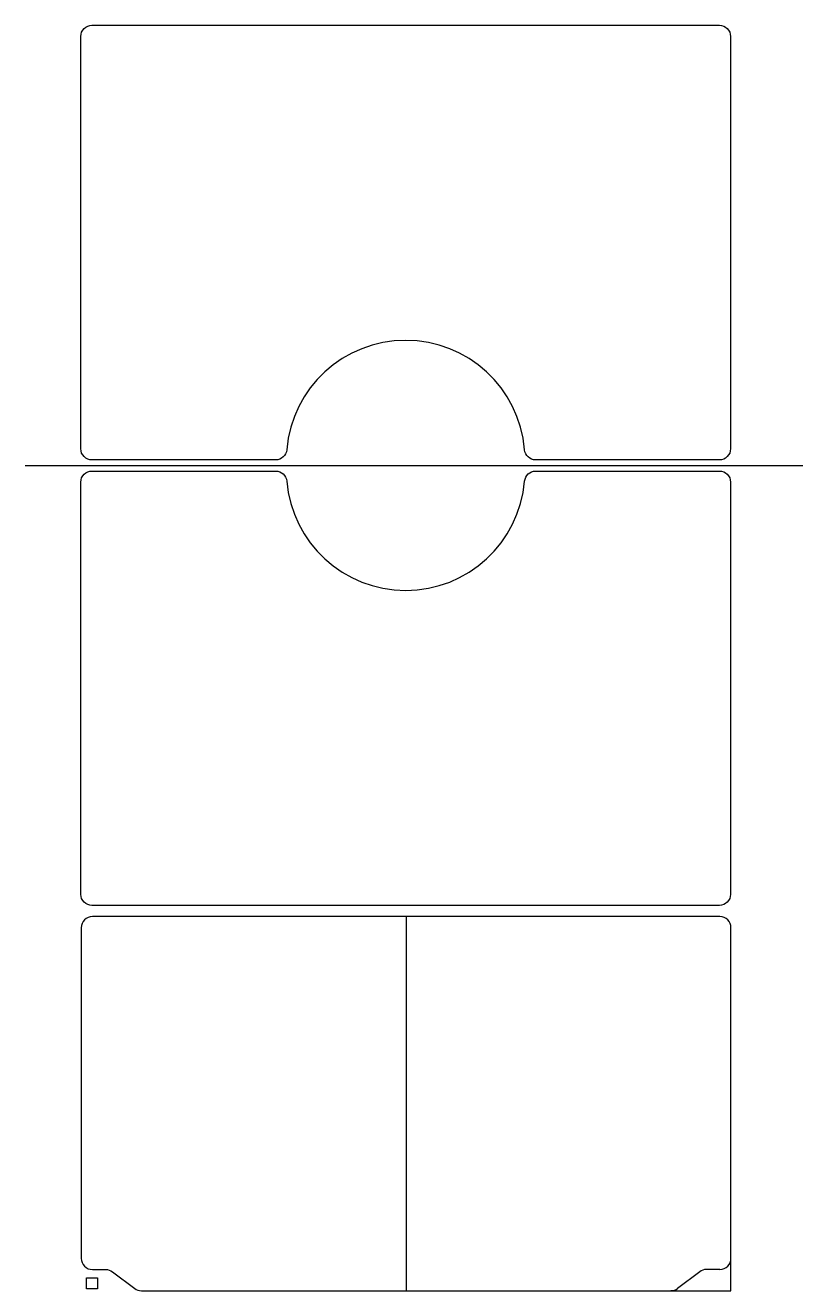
# Model space of a CAD drawing. Header units: millimetres. Extents: x -50 to 650, y -347 to 792.
import ezdxf

# ---------------------------------------------------------------- set-up
doc = ezdxf.new("R2010")
doc.units = ezdxf.units.MM
doc.layers.get('0').update_dxf_attribs({"linetype": 'CONTINUOUS'})

msp = doc.modelspace()

# ---------------------------------------------------------------- linework, layer by layer
for p, q in [((-50, 395.9), (650, 395.9)), ((292.9, -10), (292.9, -346.6)), ((557.3, -329.5), (537.3, -344.6)), ((575.4, -327.5), (563.3, -327.5))]:
    msp.add_line(p, q)
for points in [[(575, 791.9, -0.414214), (585, 781.9), (585, 410.9, -0.414214), (575, 400.9), (409.6, 400.9, -0.389471), (399.6, 410.1, 0.918225), (185.4, 410.1, -0.389471), (175.4, 400.9), (10, 400.9, -0.414214), (0, 410.9), (0, 781.9, -0.414214), (10, 791.9)], [(575, 0), (10, 0, -0.414214), (0, 10), (0, 380.9, -0.414214), (10, 390.9), (175.4, 390.9, -0.389471), (185.4, 381.8, 0.918225), (399.6, 381.8, -0.389471), (409.6, 390.9), (575, 390.9, -0.414214), (585, 380.9), (585, 10, -0.414214)], [(575.4, -10), (10.4, -10, 0.414214), (0.4, -20), (0.4, -317.5, 0.414214), (10.4, -327.5), (22.5, -327.5, -0.162278), (28.5, -329.5), (48.5, -344.6, 0.162278), (54.5, -346.6), (585.4, -346.6), (585.4, -20, 0.414214)]]:
    msp.add_lwpolyline(points, format="xyb", close=True)
msp.add_lwpolyline([(15, -345), (5, -345), (5, -335), (15, -335)], close=True)
for centre, start, end in [((575.4, -317.5), -90, 0), ((563.3, -337.5), 90, 126.8699), ((531.3, -336.5), 270, 306.8699)]:
    msp.add_arc(centre, 10, start, end)

doc.saveas('drawing.dxf')
